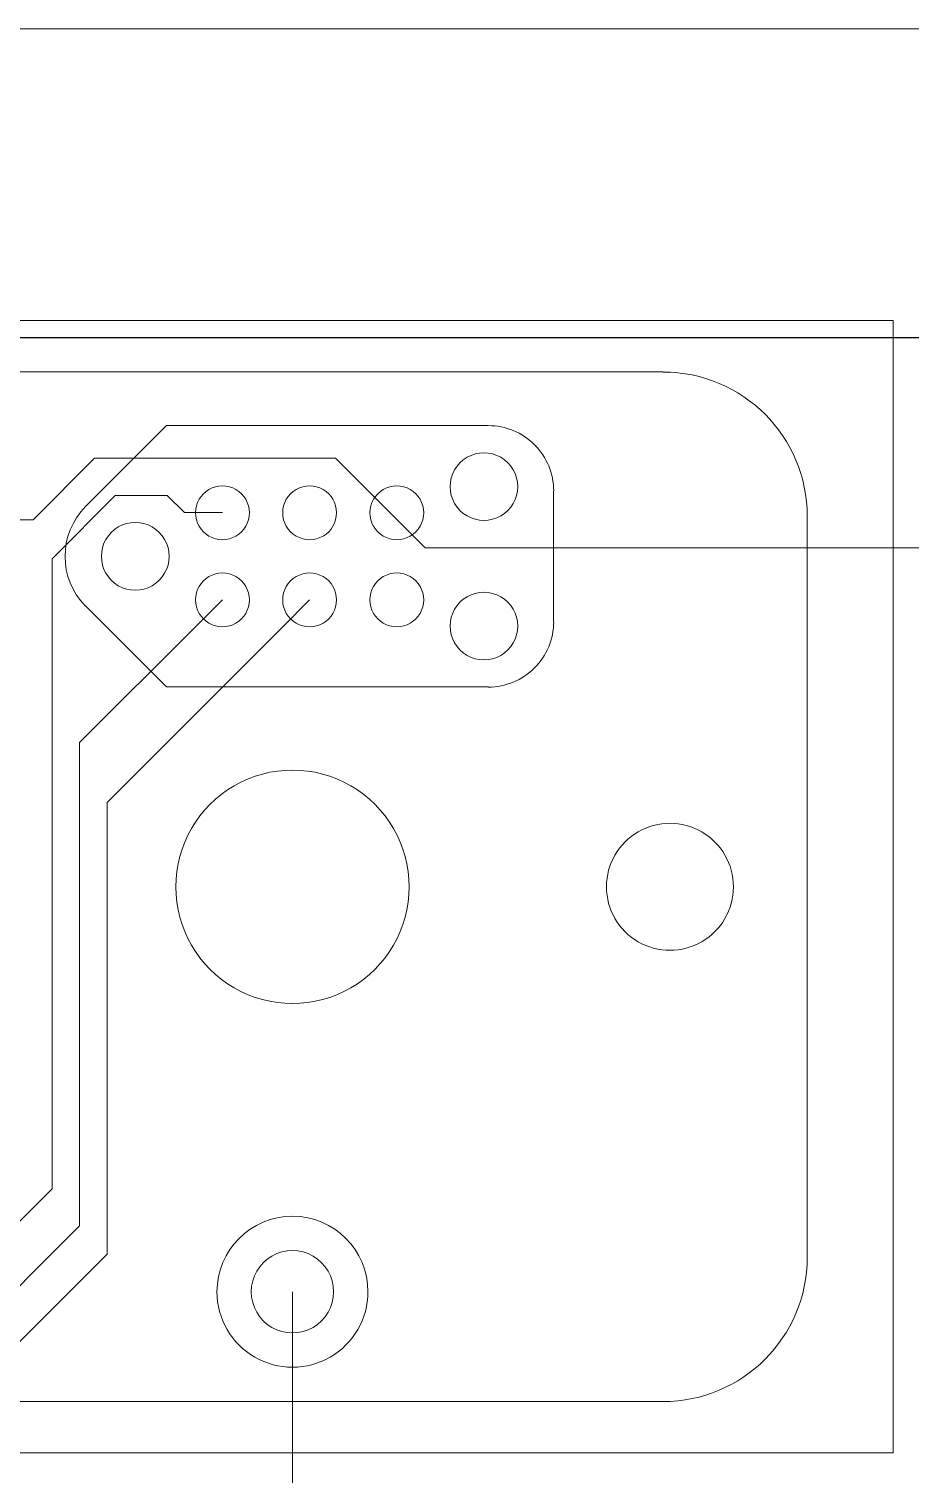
# Model space of a CAD drawing. Extents: x 0 to 220, y -90 to 1.
# Drawn here: x 112.97 to 125.81, y -22.24 to -1.19 of the extents above; entities that cross this region are included whole.
import ezdxf

# ---------------------------------------------------------------- set-up
doc = ezdxf.new("R2010")
doc.units = 0
doc.layers.get('0').update_dxf_attribs({"linetype": 'CONTINUOUS', "lineweight": 5})
doc.layers.add('Cork', color=7, linetype='CONTINUOUS', lineweight=25, true_color=0x000000)

msp = doc.modelspace()

# ---------------------------------------------------------------- linework, layer by layer
at = {"color": 7, "true_color": 0xffffff}
for points in [[(214.8078, -1.185184), (0.80772, -1.185184)], [(125.55982, -21.934444), (125.55982, -5.434604), (108.05922, -5.434604)], [(111.40948, -6.183904), (122.20956, -6.183904)], [(113.79454, -8.144784), (114.97564, -6.963684)], [(119.66194, -6.963684), (114.97564, -6.963684)], [(113.92662, -7.441204), (113.03, -8.337824)], [(117.43944, -7.441204), (113.92662, -7.441204)], [(118.74246, -8.746764), (117.43944, -7.441204)], [(114.22888, -7.984764), (113.3094, -8.904244)], [(114.98326, -7.984764), (114.22888, -7.984764)], [(115.23472, -8.233684), (114.98326, -7.984764)], [(120.61444, -9.821184), (120.61444, -7.916184)], [(113.03, -8.337824), (112.1283, -8.337824)], [(115.78844, -8.233684), (115.23472, -8.233684)], [(124.3076, -8.284484), (124.3076, -19.084564)], [(193.87058, -8.746764), (118.74246, -8.746764)], [(113.3094, -8.904244), (113.3094, -18.083804)], [(113.70818, -11.583944), (115.39728, -9.897384), (115.78844, -9.503684)], [(113.79454, -9.592584), (114.97564, -10.773684)], [(116.66728, -9.897384), (117.05844, -9.503684)], [(114.1095, -19.036304), (114.1095, -12.455164), (116.66728, -9.897384)], [(119.66194, -10.773684), (114.97564, -10.773684)], [(110.49, -21.845544), (113.70818, -18.624824), (113.70818, -11.583944)], [(113.3094, -18.083804), (112.10798, -19.285224)], [(110.9472, -22.198604), (114.1095, -19.036304)], [(116.80952, -19.584944), (116.80952, -22.683744)], [(122.20956, -21.185144), (111.40948, -21.185144)], [(125.55982, -21.934444), (108.05922, -21.934444)]]:
    msp.add_lwpolyline(points, dxfattribs=at)
for points in [[(124.309886, -8.285272), (124.309883, -7.125547), (123.369793, -6.185377), (122.210068, -6.185276)], [(120.336983, -7.244265), (120.158355, -7.065637), (119.916083, -6.965285), (119.663464, -6.965285)], [(119.353584, -7.427542), (119.506044, -7.339519), (119.693884, -7.339519), (119.846344, -7.427542)], [(120.615964, -7.917785), (120.615964, -7.665166), (120.515612, -7.422894), (120.336983, -7.244265)], [(119.107204, -7.854285), (119.107204, -7.678238), (119.201124, -7.515565), (119.353584, -7.427542)], [(119.846344, -7.427542), (119.998804, -7.515565), (120.092724, -7.678238), (120.092724, -7.854285)], [(115.397534, -8.235285), (115.397534, -8.095083), (115.472331, -7.965531), (115.593749, -7.89543)], [(115.593749, -7.89543), (115.715167, -7.825329), (115.864761, -7.825329), (115.986179, -7.89543)], [(115.986179, -7.89543), (116.107597, -7.965531), (116.182394, -8.095083), (116.182394, -8.235285)], [(116.667534, -8.235285), (116.667534, -8.095083), (116.742331, -7.965531), (116.863749, -7.89543)], [(116.863749, -7.89543), (116.985167, -7.825329), (117.134761, -7.825329), (117.256179, -7.89543)], [(117.256179, -7.89543), (117.377597, -7.965531), (117.452394, -8.095083), (117.452394, -8.235285)], [(117.937534, -8.235285), (117.937534, -8.095083), (118.012331, -7.965531), (118.133749, -7.89543)], [(118.133749, -7.89543), (118.255167, -7.825329), (118.404761, -7.825329), (118.526179, -7.89543)], [(118.526179, -7.89543), (118.647597, -7.965531), (118.722394, -8.095083), (118.722394, -8.235285)], [(119.353584, -8.281027), (119.201124, -8.193004), (119.107204, -8.030331), (119.107204, -7.854285)], [(120.092724, -7.854285), (120.092724, -8.030331), (119.998804, -8.193004), (119.846344, -8.281027)], [(113.796064, -8.146385), (113.396265, -8.546184), (113.396265, -9.194386), (113.796064, -9.594185)], [(114.272949, -8.442442), (114.425802, -8.354192), (114.614126, -8.354192), (114.766979, -8.442442)], [(115.593749, -8.575139), (115.472331, -8.505038), (115.397534, -8.375486), (115.397534, -8.235285)], [(116.182394, -8.235285), (116.182394, -8.375486), (116.107597, -8.505038), (115.986179, -8.575139)], [(116.863749, -8.575139), (116.742331, -8.505038), (116.667534, -8.375486), (116.667534, -8.235285)], [(117.452394, -8.235285), (117.452394, -8.375486), (117.377597, -8.505038), (117.256179, -8.575139)], [(118.133749, -8.575139), (118.012331, -8.505038), (117.937534, -8.375486), (117.937534, -8.235285)], [(118.722394, -8.235285), (118.722394, -8.375486), (118.647597, -8.505038), (118.526179, -8.575139)], [(119.846344, -8.281027), (119.693884, -8.36905), (119.506044, -8.36905), (119.353584, -8.281027)], [(114.025934, -8.870285), (114.025934, -8.693785), (114.120096, -8.530692), (114.272949, -8.442442)], [(114.766979, -8.442442), (114.919832, -8.530692), (115.013994, -8.693785), (115.013994, -8.870285)], [(115.986179, -8.575139), (115.864761, -8.64524), (115.715167, -8.64524), (115.593749, -8.575139)], [(117.256179, -8.575139), (117.134761, -8.64524), (116.985167, -8.64524), (116.863749, -8.575139)], [(118.526179, -8.575139), (118.404761, -8.64524), (118.255167, -8.64524), (118.133749, -8.575139)], [(114.272949, -9.298127), (114.120096, -9.209877), (114.025934, -9.046784), (114.025934, -8.870285)], [(115.013994, -8.870285), (115.013994, -9.046784), (114.919832, -9.209877), (114.766979, -9.298127)], [(115.397534, -9.505285), (115.397534, -9.365083), (115.472331, -9.235531), (115.593749, -9.16543)], [(115.593749, -9.16543), (115.715167, -9.095329), (115.864761, -9.095329), (115.986179, -9.16543)], [(115.986179, -9.16543), (116.107597, -9.235531), (116.182394, -9.365083), (116.182394, -9.505285)], [(116.667534, -9.505285), (116.667534, -9.365083), (116.742331, -9.235531), (116.863749, -9.16543)], [(116.863749, -9.16543), (116.985167, -9.095329), (117.134761, -9.095329), (117.256179, -9.16543)], [(117.256179, -9.16543), (117.377597, -9.235531), (117.452394, -9.365083), (117.452394, -9.505285)], [(117.937534, -9.505285), (117.937534, -9.365083), (118.012331, -9.235531), (118.133749, -9.16543)], [(118.133749, -9.16543), (118.255167, -9.095329), (118.404761, -9.095329), (118.526179, -9.16543)], [(118.526179, -9.16543), (118.647597, -9.235531), (118.722394, -9.365083), (118.722394, -9.505285)], [(114.766979, -9.298127), (114.614126, -9.386377), (114.425802, -9.386377), (114.272949, -9.298127)], [(119.107204, -9.886285), (119.107204, -9.710238), (119.201124, -9.547565), (119.353584, -9.459542)], [(119.353584, -9.459542), (119.506044, -9.371519), (119.693884, -9.371519), (119.846344, -9.459542)], [(119.846344, -9.459542), (119.998804, -9.547565), (120.092724, -9.710238), (120.092724, -9.886285)], [(115.593749, -9.845139), (115.472331, -9.775038), (115.397534, -9.645486), (115.397534, -9.505285)], [(116.182394, -9.505285), (116.182394, -9.645486), (116.107597, -9.775038), (115.986179, -9.845139)], [(116.863749, -9.845139), (116.742331, -9.775038), (116.667534, -9.645486), (116.667534, -9.505285)], [(117.452394, -9.505285), (117.452394, -9.645486), (117.377597, -9.775038), (117.256179, -9.845139)], [(118.133749, -9.845139), (118.012331, -9.775038), (117.937534, -9.645486), (117.937534, -9.505285)], [(118.722394, -9.505285), (118.722394, -9.645486), (118.647597, -9.775038), (118.526179, -9.845139)], [(115.986179, -9.845139), (115.864761, -9.91524), (115.715167, -9.91524), (115.593749, -9.845139)], [(117.256179, -9.845139), (117.134761, -9.91524), (116.985167, -9.91524), (116.863749, -9.845139)], [(118.526179, -9.845139), (118.404761, -9.91524), (118.255167, -9.91524), (118.133749, -9.845139)], [(119.353584, -10.313027), (119.201124, -10.225004), (119.107204, -10.062331), (119.107204, -9.886285)], [(120.092724, -9.886285), (120.092724, -10.062331), (119.998804, -10.225004), (119.846344, -10.313027)], [(120.336983, -10.496304), (120.515612, -10.317675), (120.615964, -10.075403), (120.615964, -9.822785)], [(119.846344, -10.313027), (119.693884, -10.40105), (119.506044, -10.40105), (119.353584, -10.313027)], [(119.663464, -10.775285), (119.916083, -10.775285), (120.158355, -10.674932), (120.336983, -10.496304)], [(115.960028, -12.213044), (116.48601, -11.909368), (117.134046, -11.909368), (117.660028, -12.213044)], [(115.110029, -13.685286), (115.110029, -13.077935), (115.434047, -12.516719), (115.960028, -12.213044)], [(117.660028, -12.213044), (118.186009, -12.516719), (118.510027, -13.077935), (118.510027, -13.685286)], [(121.84739, -12.884213), (122.133586, -12.718978), (122.486194, -12.718978), (122.77239, -12.884213)], [(121.384891, -13.685286), (121.384891, -13.354816), (121.561194, -13.049449), (121.84739, -12.884213)], [(122.77239, -12.884213), (123.058586, -13.049449), (123.234889, -13.354816), (123.234889, -13.685286)], [(115.960028, -15.157529), (115.434047, -14.853853), (115.110029, -14.292638), (115.110029, -13.685286)], [(118.510027, -13.685286), (118.510027, -14.292638), (118.186009, -14.853853), (117.660028, -15.157529)], [(121.84739, -14.486359), (121.561194, -14.321124), (121.384891, -14.015757), (121.384891, -13.685286)], [(123.234889, -13.685286), (123.234889, -14.015757), (123.058586, -14.321124), (122.77239, -14.486359)], [(122.77239, -14.486359), (122.486194, -14.651595), (122.133586, -14.651595), (121.84739, -14.486359)], [(117.660028, -15.157529), (117.134046, -15.461204), (116.48601, -15.461204), (115.960028, -15.157529)], [(115.710028, -19.585275), (115.710028, -18.977761), (116.202515, -18.485274), (116.810028, -18.485274)], [(116.810028, -18.485274), (117.417541, -18.485274), (117.910028, -18.977761), (117.910028, -19.585275)], [(116.210029, -19.585275), (116.210029, -19.370916), (116.324388, -19.17284), (116.510029, -19.06566)], [(116.510029, -19.06566), (116.695669, -18.958481), (116.924387, -18.958481), (117.110027, -19.06566)], [(117.110027, -19.06566), (117.295668, -19.17284), (117.410027, -19.370916), (117.410027, -19.585275)], [(122.210068, -21.185271), (123.369793, -21.18517), (124.309883, -20.245001), (124.309886, -19.085276)], [(116.260028, -20.537903), (115.919687, -20.341407), (115.710028, -19.978267), (115.710028, -19.585275)], [(116.510029, -20.104889), (116.324388, -19.997709), (116.210029, -19.799633), (116.210029, -19.585275)], [(117.410027, -19.585275), (117.410027, -19.799633), (117.295668, -19.997709), (117.110027, -20.104889)], [(117.910028, -19.585275), (117.910028, -19.978267), (117.700369, -20.341407), (117.360028, -20.537903)], [(117.110027, -20.104889), (116.924387, -20.212068), (116.695669, -20.212068), (116.510029, -20.104889)], [(117.360028, -20.537903), (117.019687, -20.734399), (116.600369, -20.734399), (116.260028, -20.537903)]]:
    msp.add_open_spline(points, degree=3, dxfattribs=at)
at = {"layer": 'Cork', "color": 7, "true_color": 0xffffff}
msp.add_lwpolyline([(3.30962, -5.683524), (212.30844, -5.683524)], dxfattribs=at)

doc.saveas('drawing.dxf')
